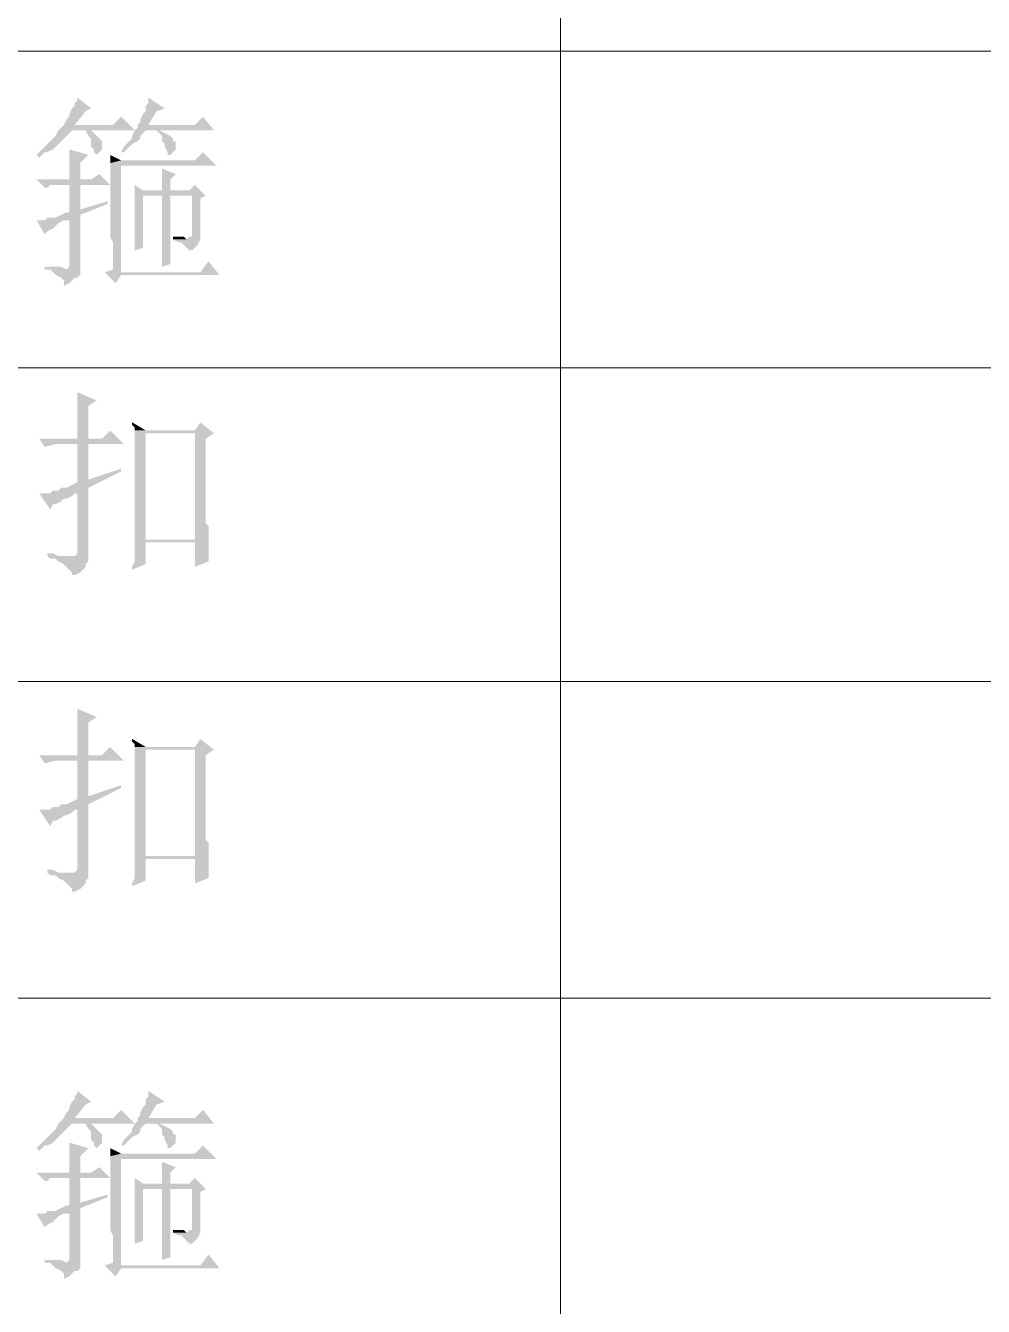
# Model space of a CAD drawing. Header units: millimetres. Extents: x 6 to 291, y 3 to 207.
# Drawn here: x 252.26 to 267.12, y 98.47 to 118.34 of the extents above; entities that cross this region are included whole.
import ezdxf

# ---------------------------------------------------------------- set-up
doc = ezdxf.new("R2010")
doc.units = ezdxf.units.MM

msp = doc.modelspace()

# ---------------------------------------------------------------- hatches: boundary and pattern name
at = {"true_color": 0x00b8b8}
h = msp.add_hatch(color=132, dxfattribs=at)
h.dxf.hatch_style = 2
h.paths.add_polyline_path([(253.068526, 117.221), (253.068526, 117.178667), (253.026192, 117.136333), (253.026192, 117.094), (252.983859, 117.051667), (252.941526, 116.967), (252.941526, 116.924667), (252.899192, 116.882333), (252.856859, 116.797667), (252.814526, 116.755333), (253.026192, 116.797667), (253.195526, 117.009333), (253.280192, 117.051667)])
h = msp.add_hatch(color=132, dxfattribs=at)
h.dxf.hatch_style = 2
h.paths.add_polyline_path([(254.169192, 117.221), (254.169192, 117.136333), (254.126859, 117.094), (254.126859, 117.009333), (254.084526, 116.967), (254.042192, 116.882333), (254.042192, 116.84), (253.999859, 116.797667), (253.999859, 116.755333), (254.169192, 116.797667), (254.296192, 117.009333), (254.423192, 117.051667)])
h = msp.add_hatch(color=132, dxfattribs=at)
h.dxf.hatch_style = 2
h.paths.add_polyline_path([(253.745859, 116.924667), (253.618859, 116.797667), (253.026192, 116.797667), (252.814526, 116.755333), (252.772192, 116.713), (252.729859, 116.628333), (252.687526, 116.586), (252.645192, 116.543667), (252.602859, 116.501333), (252.560526, 116.459), (252.518192, 116.416667), (252.475859, 116.374333), (252.433526, 116.332), (252.475859, 116.289667), (252.518192, 116.332), (252.560526, 116.374333), (252.602859, 116.374333), (252.687526, 116.416667), (252.729859, 116.459), (252.772192, 116.501333), (252.814526, 116.543667), (252.856859, 116.586), (252.899192, 116.628333), (252.941526, 116.670667), (252.983859, 116.713), (253.957526, 116.713)])
h = msp.add_hatch(color=132, dxfattribs=at)
h.dxf.hatch_style = 2
h.paths.add_polyline_path([(255.015944, 116.924667), (254.888944, 116.797667), (254.169192, 116.797667), (253.999859, 116.755333), (253.957526, 116.713), (253.915192, 116.628333), (253.915192, 116.586), (253.872859, 116.543667), (253.830526, 116.501333), (253.788192, 116.459), (253.745859, 116.374333), (253.788192, 116.374333), (253.830526, 116.416667), (253.872859, 116.459), (253.915192, 116.501333), (253.999859, 116.543667), (254.042192, 116.586), (254.042192, 116.628333), (254.084526, 116.670667), (254.126859, 116.713), (255.185277, 116.713)])
h = msp.add_hatch(color=132, dxfattribs=at)
h.dxf.hatch_style = 2
h.paths.add_polyline_path([(253.280192, 116.713), (253.195526, 116.713), (253.237859, 116.628333), (253.280192, 116.586), (253.280192, 116.543667), (253.280192, 116.459), (253.322526, 116.416667), (253.322526, 116.374333), (253.364859, 116.332), (253.407192, 116.374333), (253.449526, 116.416667), (253.449526, 116.543667), (253.407192, 116.586), (253.364859, 116.628333), (253.322526, 116.670667)])
h = msp.add_hatch(color=132, dxfattribs=at)
h.dxf.hatch_style = 2
h.paths.add_polyline_path([(254.338526, 116.713), (254.296192, 116.713), (254.338526, 116.670667), (254.380859, 116.628333), (254.380859, 116.543667), (254.423192, 116.501333), (254.423192, 116.459), (254.465526, 116.374333), (254.465526, 116.332), (254.507859, 116.332), (254.550192, 116.374333), (254.592526, 116.416667), (254.592526, 116.543667), (254.550192, 116.543667), (254.550192, 116.586), (254.507859, 116.628333), (254.423192, 116.670667)])
h = msp.add_hatch(color=132, dxfattribs=at)
h.dxf.hatch_style = 2
h.paths.add_polyline_path([(252.941526, 116.416667), (252.941526, 115.951), (253.110859, 115.951), (253.110859, 116.205), (253.237859, 116.332)])
h = msp.add_hatch(color=132, dxfattribs=at)
h.dxf.hatch_style = 2
h.paths.add_polyline_path([(255.015944, 116.374333), (254.888944, 116.247333), (253.745859, 116.247333), (253.576526, 116.205), (253.576526, 115.062), (253.618859, 114.977333), (253.618859, 114.554), (253.491859, 114.511667), (253.745859, 114.511667), (253.745859, 116.162667), (255.22761, 116.162667)])
h = msp.add_hatch(color=132, dxfattribs=at)
h.dxf.hatch_style = 2
h.paths.add_polyline_path([(253.576526, 116.332), (253.576526, 116.289667), (253.576526, 116.205), (253.745859, 116.247333)])
h = msp.add_hatch(color=132, dxfattribs=at)
h.dxf.hatch_style = 2
h.paths.add_polyline_path([(254.380859, 116.120333), (254.380859, 115.781667), (254.084526, 115.781667), (254.507859, 115.781667), (254.507859, 115.951), (254.592526, 116.035667)])
h = msp.add_hatch(color=132, dxfattribs=at)
h.dxf.hatch_style = 2
h.paths.add_polyline_path([(253.407192, 116.035667), (253.280192, 115.951), (252.433526, 115.951), (252.560526, 115.824), (252.602859, 115.824), (252.645192, 115.866333), (253.576526, 115.866333)])
h = msp.add_hatch(color=132, dxfattribs=at)
h.dxf.hatch_style = 2
h.paths.add_polyline_path([(253.110859, 115.866333), (252.941526, 115.866333), (252.941526, 115.443), (253.110859, 115.485333)])
h = msp.add_hatch(color=132, dxfattribs=at)
h.dxf.hatch_style = 2
h.paths.add_polyline_path([(253.957526, 115.866333), (253.957526, 115.697), (254.507859, 115.781667), (254.084526, 115.781667)])
h = msp.add_hatch(color=132, dxfattribs=at)
h.dxf.hatch_style = 2
h.paths.add_polyline_path([(254.888944, 115.866333), (254.804277, 115.781667), (254.507859, 115.781667), (253.957526, 115.697), (253.957526, 114.850333), (254.084526, 114.892667), (254.084526, 115.697), (255.058277, 115.697)])
h = msp.add_hatch(color=132, dxfattribs=at)
h.dxf.hatch_style = 2
h.paths.add_polyline_path([(254.507859, 115.697), (254.380859, 115.697), (254.380859, 114.596333), (254.507859, 114.638667), (254.507859, 114.723333), (254.507859, 115.57)])
h = msp.add_hatch(color=132, dxfattribs=at)
h.dxf.hatch_style = 2
h.paths.add_polyline_path([(255.058277, 115.697), (254.84661, 115.697), (254.84661, 115.062), (254.804277, 115.062), (254.761944, 115.019667), (254.550192, 115.019667), (254.634859, 114.977333), (254.677192, 114.977333), (254.71961, 114.935), (254.761944, 114.892667), (254.804277, 114.850333), (254.84661, 114.850333), (254.888944, 114.892667), (254.931277, 114.935), (254.97361, 115.019667), (254.97361, 115.654667)])
h = msp.add_hatch(color=132, dxfattribs=at)
h.dxf.hatch_style = 2
h.paths.add_polyline_path([(253.534192, 115.612333), (253.110859, 115.485333), (252.941526, 115.443), (252.899192, 115.443), (252.814526, 115.400667), (252.729859, 115.358333), (252.602859, 115.358333), (252.941526, 115.316), (252.941526, 114.596333), (252.899192, 114.554), (252.560526, 114.554), (252.645192, 114.554), (252.687526, 114.511667), (252.729859, 114.469333), (252.814526, 114.427), (252.856859, 114.384667), (252.856859, 114.3), (252.941526, 114.342333), (252.983859, 114.384667), (253.026192, 114.427), (253.068526, 114.427), (253.110859, 114.469333), (253.110859, 115.400667), (253.534192, 115.57)])
h = msp.add_hatch(color=132, dxfattribs=at)
h.dxf.hatch_style = 2
h.paths.add_polyline_path([(252.602859, 115.358333), (252.560526, 115.316), (252.433526, 115.316), (252.560526, 115.104333), (252.602859, 115.146667), (252.687526, 115.189), (252.729859, 115.231333), (252.772192, 115.273667), (252.856859, 115.316), (252.941526, 115.316)])
h = msp.add_hatch(color=132, dxfattribs=at)
h.dxf.hatch_style = 2
h.paths.add_polyline_path([(254.550192, 115.062), (254.550192, 115.019667), (254.761944, 115.019667), (254.71961, 115.062), (254.634859, 115.062)])
h = msp.add_hatch(color=132, dxfattribs=at)
h.dxf.hatch_style = 2
h.paths.add_polyline_path([(255.10061, 114.681), (254.97361, 114.511667), (253.491859, 114.511667), (253.661192, 114.342333), (253.745859, 114.469333), (255.269944, 114.469333)])
h = msp.add_hatch(color=132, dxfattribs=at)
h.dxf.hatch_style = 2
h.paths.add_polyline_path([(252.560526, 114.596333), (252.560526, 114.554), (252.899192, 114.554), (252.814526, 114.596333), (252.645192, 114.596333)])
h = msp.add_hatch(color=132, dxfattribs=at)
h.dxf.hatch_style = 2
h.paths.add_polyline_path([(253.068526, 112.649), (253.068526, 111.929333), (253.237859, 111.929333), (253.237859, 112.437333), (253.364859, 112.522)])
h = msp.add_hatch(color=132, dxfattribs=at)
h.dxf.hatch_style = 2
h.paths.add_polyline_path([(253.915192, 112.183333), (253.915192, 112.141), (253.957526, 112.098667), (253.957526, 112.056333), (254.126859, 112.056333)])
h = msp.add_hatch(color=132, dxfattribs=at)
h.dxf.hatch_style = 2
h.paths.add_polyline_path([(254.97361, 112.183333), (254.888944, 112.056333), (253.957526, 112.056333), (253.957526, 110.363), (254.888944, 110.320667), (254.888944, 109.939667), (255.10061, 110.024333), (255.10061, 110.066667), (255.10061, 110.363), (254.126859, 110.363), (254.126859, 112.014), (255.185277, 112.014)])
h = msp.add_hatch(color=132, dxfattribs=at)
h.dxf.hatch_style = 2
h.paths.add_polyline_path([(253.576526, 112.056333), (253.449526, 111.929333), (252.475859, 111.929333), (252.560526, 111.802333), (252.729859, 111.844667), (253.788192, 111.844667)])
h = msp.add_hatch(color=132, dxfattribs=at)
h.dxf.hatch_style = 2
h.paths.add_polyline_path([(255.185277, 112.014), (254.888944, 112.014), (254.888944, 110.363), (254.126859, 110.363), (255.10061, 110.363), (255.10061, 110.574667), (255.058277, 110.617), (255.058277, 111.929333)])
h = msp.add_hatch(color=132, dxfattribs=at)
h.dxf.hatch_style = 2
h.paths.add_polyline_path([(253.237859, 111.844667), (253.068526, 111.844667), (253.068526, 111.252), (253.237859, 111.294333)])
h = msp.add_hatch(color=132, dxfattribs=at)
h.dxf.hatch_style = 2
h.paths.add_polyline_path([(253.745859, 111.463667), (253.237859, 111.294333), (253.068526, 111.252), (252.983859, 111.209667), (252.899192, 111.167333), (252.814526, 111.167333), (252.772192, 111.125), (252.687526, 111.125), (252.645192, 111.082667), (253.068526, 111.082667), (253.068526, 110.236), (253.068526, 110.151333), (253.026192, 110.109), (252.602859, 110.109), (252.645192, 110.066667), (252.729859, 110.066667), (252.772192, 110.024333), (252.856859, 109.982), (252.899192, 109.939667), (252.941526, 109.897333), (252.983859, 109.855), (252.983859, 109.812667), (253.026192, 109.812667), (253.110859, 109.855), (253.153192, 109.897333), (253.195526, 109.939667), (253.195526, 109.982), (253.237859, 110.024333), (253.237859, 111.167333), (253.745859, 111.421333)])
h = msp.add_hatch(color=132, dxfattribs=at)
h.dxf.hatch_style = 2
h.paths.add_polyline_path([(252.645192, 111.082667), (252.475859, 111.082667), (252.645192, 110.828667), (252.687526, 110.913333), (252.729859, 110.913333), (252.814526, 110.955667), (252.856859, 110.998), (252.899192, 110.998), (252.983859, 111.040333), (253.026192, 111.082667), (253.068526, 111.082667)])
h = msp.add_hatch(color=132, dxfattribs=at)
h.dxf.hatch_style = 2
h.paths.add_polyline_path([(253.957526, 110.363), (253.957526, 110.024333), (253.915192, 109.939667), (253.915192, 109.897333), (254.126859, 109.982), (254.126859, 110.320667), (254.888944, 110.320667)])
h = msp.add_hatch(color=132, dxfattribs=at)
h.dxf.hatch_style = 2
h.paths.add_polyline_path([(252.602859, 110.151333), (252.602859, 110.109), (252.941526, 110.109), (252.772192, 110.109), (252.687526, 110.151333)])
h = msp.add_hatch(color=132, dxfattribs=at)
h.dxf.hatch_style = 2
h.paths.add_polyline_path([(253.068526, 107.738333), (253.068526, 107.018667), (253.237859, 107.018667), (253.237859, 107.526667), (253.364859, 107.611333)])
h = msp.add_hatch(color=132, dxfattribs=at)
h.dxf.hatch_style = 2
h.paths.add_polyline_path([(253.576526, 107.145667), (253.449526, 107.018667), (252.475859, 107.018667), (252.560526, 106.891667), (252.729859, 106.934), (253.788192, 106.934)])
h = msp.add_hatch(color=132, dxfattribs=at)
h.dxf.hatch_style = 2
h.paths.add_polyline_path([(253.915192, 107.272667), (253.915192, 107.230333), (253.957526, 107.188), (253.957526, 107.145667), (254.126859, 107.145667)])
h = msp.add_hatch(color=132, dxfattribs=at)
h.dxf.hatch_style = 2
h.paths.add_polyline_path([(254.97361, 107.272667), (254.888944, 107.145667), (253.957526, 107.145667), (253.957526, 105.452333), (254.888944, 105.41), (254.888944, 105.029), (255.10061, 105.113667), (255.10061, 105.156), (255.10061, 105.452333), (254.126859, 105.452333), (254.126859, 107.103333), (255.185277, 107.103333)])
h = msp.add_hatch(color=132, dxfattribs=at)
h.dxf.hatch_style = 2
h.paths.add_polyline_path([(255.185277, 107.103333), (254.888944, 107.103333), (254.888944, 105.452333), (254.126859, 105.452333), (255.10061, 105.452333), (255.10061, 105.664), (255.058277, 105.706333), (255.058277, 107.018667)])
h = msp.add_hatch(color=132, dxfattribs=at)
h.dxf.hatch_style = 2
h.paths.add_polyline_path([(253.237859, 106.934), (253.068526, 106.934), (253.068526, 106.341333), (253.237859, 106.383667)])
h = msp.add_hatch(color=132, dxfattribs=at)
h.dxf.hatch_style = 2
h.paths.add_polyline_path([(253.745859, 106.553), (253.237859, 106.383667), (253.068526, 106.341333), (252.983859, 106.299), (252.899192, 106.256667), (252.814526, 106.256667), (252.772192, 106.214333), (252.687526, 106.214333), (252.645192, 106.172), (253.068526, 106.172), (253.068526, 105.325333), (253.068526, 105.240667), (253.026192, 105.198333), (252.602859, 105.198333), (252.645192, 105.156), (252.729859, 105.156), (252.772192, 105.113667), (252.856859, 105.071333), (252.899192, 105.029), (252.941526, 104.986667), (252.983859, 104.944333), (252.983859, 104.902), (253.026192, 104.902), (253.110859, 104.944333), (253.153192, 104.986667), (253.195526, 105.029), (253.195526, 105.071333), (253.237859, 105.113667), (253.237859, 106.256667), (253.745859, 106.510667)])
h = msp.add_hatch(color=132, dxfattribs=at)
h.dxf.hatch_style = 2
h.paths.add_polyline_path([(252.645192, 106.172), (252.475859, 106.172), (252.645192, 105.918), (252.687526, 106.002667), (252.729859, 106.002667), (252.814526, 106.045), (252.856859, 106.087333), (252.899192, 106.087333), (252.983859, 106.129667), (253.026192, 106.172), (253.068526, 106.172)])
h = msp.add_hatch(color=132, dxfattribs=at)
h.dxf.hatch_style = 2
h.paths.add_polyline_path([(253.957526, 105.452333), (253.957526, 105.113667), (253.915192, 105.029), (253.915192, 104.986667), (254.126859, 105.071333), (254.126859, 105.41), (254.888944, 105.41)])
h = msp.add_hatch(color=132, dxfattribs=at)
h.dxf.hatch_style = 2
h.paths.add_polyline_path([(252.602859, 105.240667), (252.602859, 105.198333), (252.941526, 105.198333), (252.772192, 105.198333), (252.687526, 105.240667)])
h = msp.add_hatch(color=132, dxfattribs=at)
h.dxf.hatch_style = 2
h.paths.add_polyline_path([(253.068526, 101.811667), (253.068526, 101.769333), (253.026192, 101.727), (253.026192, 101.684667), (252.983859, 101.642333), (252.941526, 101.557667), (252.941526, 101.515333), (252.899192, 101.473), (252.856859, 101.388333), (252.814526, 101.346), (253.026192, 101.388333), (253.195526, 101.6), (253.280192, 101.642333)])
h = msp.add_hatch(color=132, dxfattribs=at)
h.dxf.hatch_style = 2
h.paths.add_polyline_path([(254.169192, 101.811667), (254.169192, 101.727), (254.126859, 101.684667), (254.126859, 101.6), (254.084526, 101.557667), (254.042192, 101.473), (254.042192, 101.430667), (253.999859, 101.388333), (253.999859, 101.346), (254.169192, 101.388333), (254.296192, 101.6), (254.423192, 101.642333)])
h = msp.add_hatch(color=132, dxfattribs=at)
h.dxf.hatch_style = 2
h.paths.add_polyline_path([(253.745859, 101.515333), (253.618859, 101.388333), (253.026192, 101.388333), (252.814526, 101.346), (252.772192, 101.303667), (252.729859, 101.219), (252.687526, 101.176667), (252.645192, 101.134333), (252.602859, 101.092), (252.560526, 101.049667), (252.518192, 101.007333), (252.475859, 100.965), (252.433526, 100.922667), (252.475859, 100.880333), (252.518192, 100.922667), (252.560526, 100.965), (252.602859, 100.965), (252.687526, 101.007333), (252.729859, 101.049667), (252.772192, 101.092), (252.814526, 101.134333), (252.856859, 101.176667), (252.899192, 101.219), (252.941526, 101.261333), (252.983859, 101.303667), (253.957526, 101.303667)])
h = msp.add_hatch(color=132, dxfattribs=at)
h.dxf.hatch_style = 2
h.paths.add_polyline_path([(255.015944, 101.515333), (254.888944, 101.388333), (254.169192, 101.388333), (253.999859, 101.346), (253.957526, 101.303667), (253.915192, 101.219), (253.915192, 101.176667), (253.872859, 101.134333), (253.830526, 101.092), (253.788192, 101.049667), (253.745859, 100.965), (253.788192, 100.965), (253.830526, 101.007333), (253.872859, 101.049667), (253.915192, 101.092), (253.999859, 101.134333), (254.042192, 101.176667), (254.042192, 101.219), (254.084526, 101.261333), (254.126859, 101.303667), (255.185277, 101.303667)])
h = msp.add_hatch(color=132, dxfattribs=at)
h.dxf.hatch_style = 2
h.paths.add_polyline_path([(253.280192, 101.303667), (253.195526, 101.303667), (253.237859, 101.219), (253.280192, 101.176667), (253.280192, 101.134333), (253.280192, 101.049667), (253.322526, 101.007333), (253.322526, 100.965), (253.364859, 100.922667), (253.407192, 100.965), (253.449526, 101.007333), (253.449526, 101.134333), (253.407192, 101.176667), (253.364859, 101.219), (253.322526, 101.261333)])
h = msp.add_hatch(color=132, dxfattribs=at)
h.dxf.hatch_style = 2
h.paths.add_polyline_path([(254.338526, 101.303667), (254.296192, 101.303667), (254.338526, 101.261333), (254.380859, 101.219), (254.380859, 101.134333), (254.423192, 101.092), (254.423192, 101.049667), (254.465526, 100.965), (254.465526, 100.922667), (254.507859, 100.922667), (254.550192, 100.965), (254.592526, 101.007333), (254.592526, 101.134333), (254.550192, 101.134333), (254.550192, 101.176667), (254.507859, 101.219), (254.423192, 101.261333)])
h = msp.add_hatch(color=132, dxfattribs=at)
h.dxf.hatch_style = 2
h.paths.add_polyline_path([(252.941526, 101.007333), (252.941526, 100.541667), (253.110859, 100.541667), (253.110859, 100.795667), (253.237859, 100.922667)])
h = msp.add_hatch(color=132, dxfattribs=at)
h.dxf.hatch_style = 2
h.paths.add_polyline_path([(255.015944, 100.965), (254.888944, 100.838), (253.745859, 100.838), (253.576526, 100.795667), (253.576526, 99.652667), (253.618859, 99.568), (253.618859, 99.144667), (253.491859, 99.102333), (253.745859, 99.102333), (253.745859, 100.753333), (255.22761, 100.753333)])
h = msp.add_hatch(color=132, dxfattribs=at)
h.dxf.hatch_style = 2
h.paths.add_polyline_path([(253.576526, 100.922667), (253.576526, 100.880333), (253.576526, 100.795667), (253.745859, 100.838)])
h = msp.add_hatch(color=132, dxfattribs=at)
h.dxf.hatch_style = 2
h.paths.add_polyline_path([(253.407192, 100.626333), (253.280192, 100.541667), (252.433526, 100.541667), (252.560526, 100.414667), (252.602859, 100.414667), (252.645192, 100.457), (253.576526, 100.457)])
h = msp.add_hatch(color=132, dxfattribs=at)
h.dxf.hatch_style = 2
h.paths.add_polyline_path([(254.380859, 100.711), (254.380859, 100.372333), (254.084526, 100.372333), (254.507859, 100.372333), (254.507859, 100.541667), (254.592526, 100.626333)])
h = msp.add_hatch(color=132, dxfattribs=at)
h.dxf.hatch_style = 2
h.paths.add_polyline_path([(253.110859, 100.457), (252.941526, 100.457), (252.941526, 100.033667), (253.110859, 100.076)])
h = msp.add_hatch(color=132, dxfattribs=at)
h.dxf.hatch_style = 2
h.paths.add_polyline_path([(253.957526, 100.457), (253.957526, 100.287667), (254.507859, 100.372333), (254.084526, 100.372333)])
h = msp.add_hatch(color=132, dxfattribs=at)
h.dxf.hatch_style = 2
h.paths.add_polyline_path([(254.888944, 100.457), (254.804277, 100.372333), (254.507859, 100.372333), (253.957526, 100.287667), (253.957526, 99.441), (254.084526, 99.483333), (254.084526, 100.287667), (255.058277, 100.287667)])
h = msp.add_hatch(color=132, dxfattribs=at)
h.dxf.hatch_style = 2
h.paths.add_polyline_path([(253.534192, 100.203), (253.110859, 100.076), (252.941526, 100.033667), (252.899192, 100.033667), (252.814526, 99.991333), (252.729859, 99.949), (252.602859, 99.949), (252.941526, 99.906667), (252.941526, 99.187), (252.899192, 99.144667), (252.560526, 99.144667), (252.645192, 99.144667), (252.687526, 99.102333), (252.729859, 99.06), (252.814526, 99.017667), (252.856859, 98.975333), (252.856859, 98.890667), (252.941526, 98.933), (252.983859, 98.975333), (253.026192, 99.017667), (253.068526, 99.017667), (253.110859, 99.06), (253.110859, 99.991333), (253.534192, 100.160667)])
h = msp.add_hatch(color=132, dxfattribs=at)
h.dxf.hatch_style = 2
h.paths.add_polyline_path([(254.507859, 100.287667), (254.380859, 100.287667), (254.380859, 99.187), (254.507859, 99.229333), (254.507859, 99.314), (254.507859, 100.160667)])
h = msp.add_hatch(color=132, dxfattribs=at)
h.dxf.hatch_style = 2
h.paths.add_polyline_path([(255.058277, 100.287667), (254.84661, 100.287667), (254.84661, 99.652667), (254.804277, 99.652667), (254.761944, 99.610333), (254.550192, 99.610333), (254.634859, 99.568), (254.677192, 99.568), (254.71961, 99.525667), (254.761944, 99.483333), (254.804277, 99.441), (254.84661, 99.441), (254.888944, 99.483333), (254.931277, 99.525667), (254.97361, 99.610333), (254.97361, 100.245333)])
h = msp.add_hatch(color=132, dxfattribs=at)
h.dxf.hatch_style = 2
h.paths.add_polyline_path([(252.602859, 99.949), (252.560526, 99.906667), (252.433526, 99.906667), (252.560526, 99.695), (252.602859, 99.737333), (252.687526, 99.779667), (252.729859, 99.822), (252.772192, 99.864333), (252.856859, 99.906667), (252.941526, 99.906667)])
h = msp.add_hatch(color=132, dxfattribs=at)
h.dxf.hatch_style = 2
h.paths.add_polyline_path([(254.550192, 99.652667), (254.550192, 99.610333), (254.761944, 99.610333), (254.71961, 99.652667), (254.634859, 99.652667)])
h = msp.add_hatch(color=132, dxfattribs=at)
h.dxf.hatch_style = 2
h.paths.add_polyline_path([(252.560526, 99.187), (252.560526, 99.144667), (252.899192, 99.144667), (252.814526, 99.187), (252.645192, 99.187)])
h = msp.add_hatch(color=132, dxfattribs=at)
h.dxf.hatch_style = 2
h.paths.add_polyline_path([(255.10061, 99.271667), (254.97361, 99.102333), (253.491859, 99.102333), (253.661192, 98.933), (253.745859, 99.06), (255.269944, 99.06)])

# ---------------------------------------------------------------- linework, layer by layer
at = {"color": 8, "lineweight": 0, "true_color": 0x808080}
for points in [[(260.56161, 137.541), (260.56161, 62.865)], [(287.10461, 117.940667), (215.053192, 117.940667)], [(287.10461, 113.03), (215.053192, 113.03)], [(287.10461, 108.161667), (215.053192, 108.161667)], [(287.10461, 103.251), (215.053192, 103.251)]]:
    msp.add_lwpolyline(points, dxfattribs=at)

doc.saveas('drawing.dxf')
